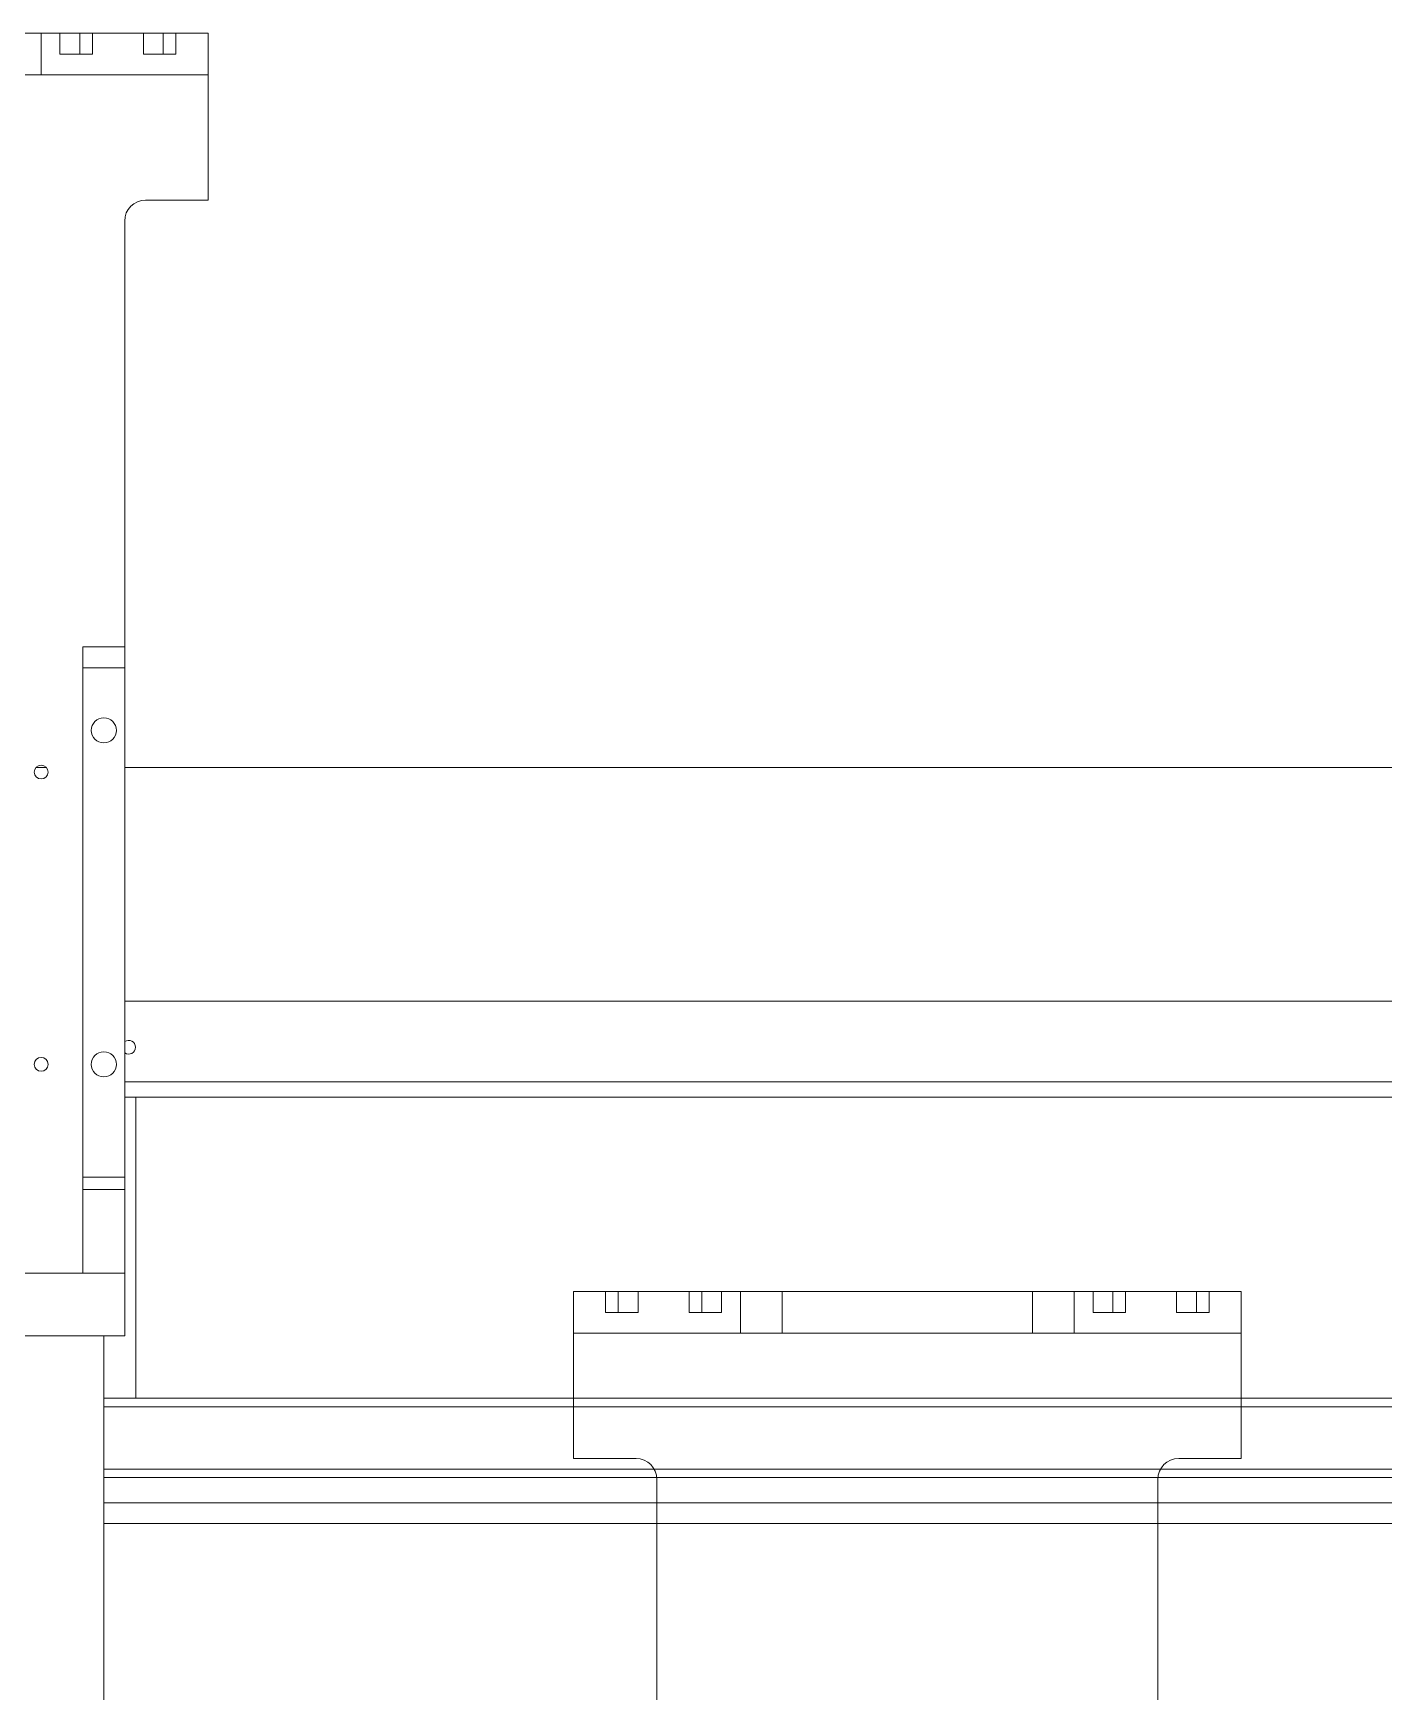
# Model space of a CAD drawing. Extents: x 500 to 100500, y -14500 to 21140.
# Drawn here: x 7994.6 to 8318.1, y -2243 to -1845.7 of the extents above; entities that cross this region are included whole.
import ezdxf

# ---------------------------------------------------------------- set-up
doc = ezdxf.new("R2010")
doc.units = 0
doc.linetypes.add('SLD-Solid', pattern=[0])
doc.layers.get('0').update_dxf_attribs({"linetype": 'CONTINUOUS'})
doc.layers.add('D', color=7, linetype='CONTINUOUS')
doc.layers.add('MODEL', color=7, linetype='SLD-Solid', lineweight=15)

# ---------------------------------------------------------------- blocks, each defined once
blk = doc.blocks.new('KZXCVASDF123')
at = {"color": 7, "linetype": 'Continuous', "lineweight": 18}
for p, q in [((-57074.57, -65965.67, 21.36), (-57084.57, -65965.67, 21.36)), ((-57074.57, -65975.67, 21.36), (-57074.57, -65965.67, 21.36)), ((-57074.57, -65965.67, 21.36), (-57070.07, -65965.67, 21.36)), ((-57070.07, -65970.67, 21.36), (-57070.07, -65965.67, 21.36)), ((-57065.32, -65965.67, 21.36), (-57070.07, -65965.67, 21.36)), ((-57065.32, -65965.67, 21.36), (-57065.32, -65970.67, 21.36)), ((-57062.28, -65965.67, 21.36), (-57065.32, -65965.67, 21.36)), ((-57062.28, -65965.67, 21.36), (-57062.28, -65970.67, 21.36)), ((-57062.28, -65965.67, 21.36), (-57050.07, -65965.67, 21.36)), ((-57050.07, -65970.67, 21.36), (-57050.07, -65965.67, 21.36)), ((-57045.32, -65965.67, 21.36), (-57050.07, -65965.67, 21.36)), ((-57045.32, -65965.67, 21.36), (-57045.32, -65970.67, 21.36)), ((-57042.28, -65965.67, 21.36), (-57045.32, -65965.67, 21.36)), ((-57042.28, -65965.67, 21.36), (-57042.28, -65970.67, 21.36)), ((-57042.28, -65965.67, 21.36), (-57034.57, -65965.67, 21.36)), ((-57034.57, -65965.67, 21.36), (-57034.57, -65975.67, 21.36)), ((-57062.28, -65970.67, 21.36), (-57070.07, -65970.67, 21.36)), ((-57042.28, -65970.67, 21.36), (-57050.07, -65970.67, 21.36)), ((-57034.57, -65975.67, 21.36), (-57194.57, -65975.67, 21.36)), ((-57074.57, -65975.67, 21.36), (-57034.57, -65975.67, 21.36)), ((-57034.57, -66005.67, 21.36), (-57034.57, -65975.67, 21.36)), ((-57034.57, -66005.67, 21.36), (-57049.57, -66005.67, 21.36)), ((-57054.57, -66112.67, 21.36), (-57054.57, -66010.67, 21.36)), ((-57064.57, -66112.67, 21.36), (-57054.57, -66112.67, 21.36)), ((-57064.57, -66117.67, 21.36), (-57064.57, -66112.67, 21.36)), ((-57054.57, -66112.67, 21.36), (-57054.57, -66117.67, 21.36)), ((-57054.57, -66117.67, 21.36), (-57064.57, -66117.67, 21.36)), ((-57064.57, -66117.67, 21.36), (-57064.57, -66239.67, 21.36)), ((-57054.57, -66117.67, 21.36), (-57054.57, -66239.67, 21.36)), ((-57073.34, -66141.57, 21.36), (-57075.8, -66141.57, 21.36)), ((-56408.22, -66141.57, 21.36), (-57054.57, -66141.57, 21.36)), ((-57054.57, -66197.57, 21.36), (-56253.22, -66197.57, 21.36)), ((-57054.57, -66216.84, 21.36), (-56248.22, -66216.84, 21.36)), ((-57051.91, -66220.57, 21.36), (-57054.57, -66220.57, 21.36)), ((-57054.57, -66220.57, 21.36), (-56441.22, -66220.57, 21.36)), ((-57051.91, -66220.57, 21.36), (-57051.91, -66232.57, 21.36)), ((-57051.91, -66232.57, 21.36), (-57051.91, -66282.57, 21.36)), ((-57064.57, -66239.67, 21.36), (-57054.57, -66239.67, 21.36)), ((-57064.57, -66242.67, 21.36), (-57064.57, -66239.67, 21.36)), ((-57054.57, -66239.67, 21.36), (-57054.57, -66242.67, 21.36)), ((-57054.57, -66242.67, 21.36), (-57064.57, -66242.67, 21.36)), ((-57064.57, -66262.67, 21.36), (-57064.57, -66242.67, 21.36)), ((-57054.57, -66262.67, 21.36), (-57054.57, -66242.67, 21.36)), ((-57464.57, -66262.67, 21.36), (-57054.57, -66262.67, 21.36)), ((-57064.57, -66262.67, 21.36), (-57054.57, -66262.67, 21.36)), ((-57054.57, -66262.67, 21.36), (-57054.57, -66277.67, 21.36)), ((-57464.57, -66277.67, 21.36), (-57054.57, -66277.67, 21.36)), ((-57054.57, -66277.67, 21.36), (-57249.57, -66277.67, 21.36)), ((-57059.57, -66482.67, 21.36), (-57059.57, -66277.67, 21.36)), ((-57051.91, -66292.67, 21.36), (-57051.91, -66282.57, 21.36)), ((-57059.57, -66292.67, 21.36), (-56525.07, -66292.67, 21.36)), ((-57059.57, -66294.67, 21.36), (-56536.07, -66294.67, 21.36)), ((-56564.38, -66309.67, 21.36), (-57059.57, -66309.67, 21.36)), ((-57059.57, -66311.67, 21.36), (-56566.88, -66311.67, 21.36)), ((-56235.07, -66317.67, 21.36), (-57059.57, -66317.67, 21.36)), ((-57059.57, -66322.67, 21.36), (-56255.07, -66322.67, 21.36))]:
    blk.add_line(p, q, dxfattribs=at)
for centre, radius in [((-57059.57, -66132.67, 21.36), 3), ((-57074.57, -66142.67, 21.36), 1.65), ((-57059.57, -66212.67, 21.36), 3), ((-57074.57, -66212.67, 21.36), 1.65)]:
    blk.add_circle(centre, radius, dxfattribs=at)
for centre, radius, start, end in [((-57049.57, -66010.67, 21.36), 5, 90, 180), ((-57053.61, -66208.57, 21.36), 1.65, 0, 125.4509), ((-57053.61, -66208.57, 21.36), 1.65, 234.5491, 0)]:
    blk.add_arc(centre, radius, start, end, dxfattribs=at)
blk = doc.blocks.new('KASDADS')
at = {"layer": 'MODEL', "color": 4}
for p, q in [((-51742.52, -66054.89, 21.36), (-51742.52, -66064.89, 21.36)), ((-51742.52, -66054.89, 21.36), (-51734.81, -66054.89, 21.36)), ((-51734.81, -66059.89, 21.36), (-51734.81, -66054.89, 21.36)), ((-51731.77, -66054.89, 21.36), (-51734.81, -66054.89, 21.36)), ((-51731.77, -66059.89, 21.36), (-51731.77, -66054.89, 21.36)), ((-51727.02, -66054.89, 21.36), (-51731.77, -66054.89, 21.36)), ((-51727.02, -66059.89, 21.36), (-51727.02, -66054.89, 21.36)), ((-51727.02, -66054.89, 21.36), (-51714.81, -66054.89, 21.36)), ((-51714.81, -66059.89, 21.36), (-51714.81, -66054.89, 21.36)), ((-51711.77, -66054.89, 21.36), (-51714.81, -66054.89, 21.36)), ((-51711.77, -66059.89, 21.36), (-51711.77, -66054.89, 21.36)), ((-51707.02, -66054.89, 21.36), (-51711.77, -66054.89, 21.36)), ((-51707.02, -66059.89, 21.36), (-51707.02, -66054.89, 21.36)), ((-51707.02, -66054.89, 21.36), (-51702.52, -66054.89, 21.36)), ((-51702.52, -66064.89, 21.36), (-51702.52, -66054.89, 21.36)), ((-51692.52, -66054.89, 21.36), (-51702.52, -66054.89, 21.36)), ((-51692.52, -66064.89, 21.36), (-51692.52, -66054.89, 21.36)), ((-51632.52, -66054.89, 21.36), (-51692.52, -66054.89, 21.36)), ((-51632.52, -66064.89, 21.36), (-51632.52, -66054.89, 21.36)), ((-51622.52, -66054.89, 21.36), (-51632.52, -66054.89, 21.36)), ((-51622.52, -66064.89, 21.36), (-51622.52, -66054.89, 21.36)), ((-51622.52, -66054.89, 21.36), (-51618.02, -66054.89, 21.36)), ((-51618.02, -66059.89, 21.36), (-51618.02, -66054.89, 21.36)), ((-51613.27, -66054.89, 21.36), (-51618.02, -66054.89, 21.36)), ((-51613.27, -66054.89, 21.36), (-51613.27, -66059.89, 21.36)), ((-51610.23, -66054.89, 21.36), (-51613.27, -66054.89, 21.36)), ((-51610.23, -66054.89, 21.36), (-51610.23, -66059.89, 21.36)), ((-51610.23, -66054.89, 21.36), (-51598.02, -66054.89, 21.36)), ((-51598.02, -66059.89, 21.36), (-51598.02, -66054.89, 21.36)), ((-51593.27, -66054.89, 21.36), (-51598.02, -66054.89, 21.36)), ((-51593.27, -66054.89, 21.36), (-51593.27, -66059.89, 21.36)), ((-51590.22, -66054.89, 21.36), (-51593.27, -66054.89, 21.36)), ((-51590.22, -66054.89, 21.36), (-51590.22, -66059.89, 21.36)), ((-51590.22, -66054.89, 21.36), (-51582.52, -66054.89, 21.36)), ((-51582.52, -66054.89, 21.36), (-51582.52, -66064.89, 21.36)), ((-51727.02, -66059.89, 21.36), (-51734.81, -66059.89, 21.36)), ((-51707.02, -66059.89, 21.36), (-51714.81, -66059.89, 21.36)), ((-51610.23, -66059.89, 21.36), (-51618.02, -66059.89, 21.36)), ((-51590.22, -66059.89, 21.36), (-51598.02, -66059.89, 21.36)), ((-51742.52, -66094.89, 21.36), (-51742.52, -66064.89, 21.36)), ((-51582.52, -66064.89, 21.36), (-51742.52, -66064.89, 21.36)), ((-51742.52, -66064.89, 21.36), (-51702.52, -66064.89, 21.36)), ((-51622.52, -66064.89, 21.36), (-51582.52, -66064.89, 21.36)), ((-51582.52, -66094.89, 21.36), (-51582.52, -66064.89, 21.36)), ((-51742.52, -66094.89, 21.36), (-51727.52, -66094.89, 21.36)), ((-51582.52, -66094.89, 21.36), (-51597.52, -66094.89, 21.36)), ((-51722.52, -66099.89, 21.36), (-51722.52, -66201.89, 21.36)), ((-51602.52, -66201.89, 21.36), (-51602.52, -66099.89, 21.36))]:
    blk.add_line(p, q, dxfattribs=at)
for centre, start, end in [((-51727.52, -66099.89, 21.36), 0, 90), ((-51597.52, -66099.89, 21.36), 90, 180)]:
    blk.add_arc(centre, 5, start, end, dxfattribs=at)

msp = doc.modelspace()

# ---------------------------------------------------------------- block references
at = {"layer": 'D', "color": 1}
for name, p in [('KZXCVASDF123', (65071.07, 64119.97, -31.83)), ('KASDADS', (59866.51, 63907.78, -97.17))]:
    msp.add_blockref(name, p, dxfattribs=at)

doc.saveas('drawing.dxf')
